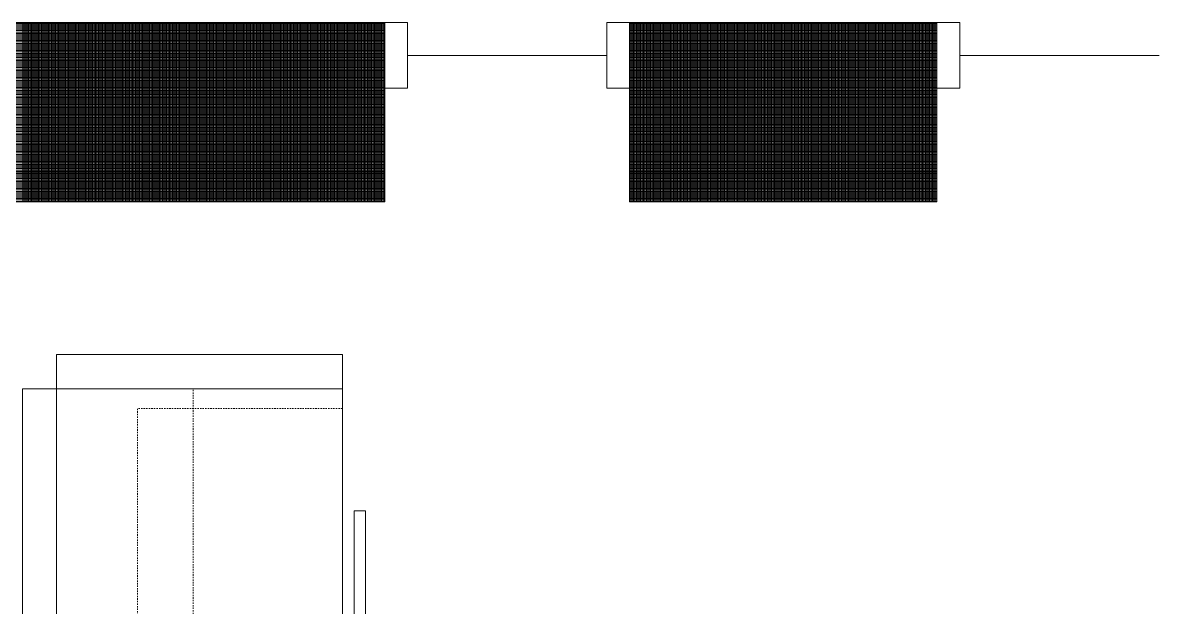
# Model space of a CAD drawing. Header units: inches. Extents: x -675 to 1187, y -924 to 1124.
# Drawn here: x 747.2 to 846.6, y 1072.8 to 1124.2 of the extents above; entities that cross this region are included whole.
import ezdxf

# ---------------------------------------------------------------- set-up
doc = ezdxf.new("R2010")
doc.units = ezdxf.units.IN
doc.header["$MEASUREMENT"] = 0
doc.linetypes.add('IMPORT-HIDDEN2', pattern=[0.1875, 0.125, -0.0625])
for name, color, linetype, lineweight in [('A-Furn', 250, 'Continuous', 13), ('A-Furn-File', 250, 'Continuous', 13), ('A-Furn-Panel', 250, 'Continuous', 13), ('Base_dwg', 8, 'Continuous', 9), ('core and shell', 50, 'Continuous', 9)]:
    doc.layers.add(name, color=color, linetype=linetype, lineweight=lineweight)

# ---------------------------------------------------------------- blocks, each defined once
blk = doc.blocks.new('Base_dwg_ped file 30-728063-Level 1 Copy 1')
at = {"layer": 'A-Furn-File', "linetype": 'IMPORT-HIDDEN2', "flags": 128}
blk.add_lwpolyline([(-15, 0), (15, 0), (15, 18), (-15, 18)], close=True, dxfattribs=at)
at = {"layer": 'A-Furn-File', "flags": 128}
blk.add_lwpolyline([(-6, -2), (6, -2), (6, -1), (-6, -1)], close=True, dxfattribs=at)
blk = doc.blocks.new('Base_dwg-531197-Level 1 Copy 1')
at = {"layer": 'A-Furn', "linetype": 'IMPORT-HIDDEN2', "flags": 128}
blk.add_lwpolyline([(1762.973, 1944.001), (1762.973, 2016.001), (1750.973, 2016.001), (1750.973, 1944.001)], close=True, dxfattribs=at)
at = {"layer": 'A-Furn', "flags": 128}
blk.add_lwpolyline([(1750.973, 1944.001), (1750.973, 2016.001), (1776.098, 2016.001), (1776.098, 1992.001), (1776.098, 1968.001), (1846.973, 1968.001), (1846.973, 1944.001)], close=True, dxfattribs=at)
at = {"layer": 'A-Furn-Panel', "flags": 128}
for points in [[(1750.973, 2019.001), (1750.973, 2016.001), (1776.098, 2016.001), (1776.098, 2019.001)], [(1750.973, 1941.001), (1846.973, 1941.001), (1846.973, 1944.001), (1750.973, 1944.001), (1747.973, 1944.001), (1747.973, 2016.001), (1750.973, 2016.001), (1750.973, 1944.001), (1750.973, 1941.001), (1776.098, 1941.001), (1776.098, 1944.001), (1750.973, 1944.001)], [(1747.973, 1944.001), (1750.973, 1944.001), (1750.973, 2016.001), (1747.973, 2016.001)]]:
    blk.add_lwpolyline(points, close=True, dxfattribs=at)
at = {"layer": 'core and shell'}
for p, q in [((1779.791, 2048.081), (1625.291, 2048.081)), ((1779.791, 2047.956), (1625.291, 2047.956)), ((1779.791, 2047.831), (1625.291, 2047.831)), ((1779.791, 2047.706), (1625.291, 2047.706)), ((1779.791, 2047.581), (1625.291, 2047.581)), ((1779.791, 2047.456), (1625.291, 2047.456)), ((1828.291, 2048.081), (1801.291, 2048.081)), ((1828.291, 2047.956), (1801.291, 2047.956)), ((1828.291, 2047.831), (1801.291, 2047.831)), ((1828.291, 2047.706), (1801.291, 2047.706)), ((1828.291, 2047.581), (1801.291, 2047.581)), ((1828.291, 2047.456), (1801.291, 2047.456)), ((1779.791, 2047.331), (1625.291, 2047.331)), ((1779.791, 2047.206), (1625.291, 2047.206)), ((1779.791, 2047.081), (1625.291, 2047.081)), ((1779.791, 2046.956), (1625.291, 2046.956)), ((1779.791, 2046.831), (1625.291, 2046.831)), ((1779.791, 2046.706), (1625.291, 2046.706)), ((1779.791, 2046.581), (1625.291, 2046.581)), ((1779.791, 2046.456), (1625.291, 2046.456)), ((1828.291, 2047.331), (1801.291, 2047.331)), ((1828.291, 2047.206), (1801.291, 2047.206)), ((1828.291, 2047.081), (1801.291, 2047.081)), ((1828.291, 2046.956), (1801.291, 2046.956)), ((1828.291, 2046.831), (1801.291, 2046.831)), ((1828.291, 2046.706), (1801.291, 2046.706)), ((1828.291, 2046.581), (1801.291, 2046.581)), ((1828.291, 2046.456), (1801.291, 2046.456)), ((1779.791, 2046.331), (1625.291, 2046.331)), ((1779.791, 2046.206), (1625.291, 2046.206)), ((1779.791, 2046.081), (1625.291, 2046.081)), ((1779.791, 2045.956), (1625.291, 2045.956)), ((1779.791, 2045.831), (1625.291, 2045.831)), ((1779.791, 2045.706), (1625.291, 2045.706)), ((1779.791, 2045.581), (1625.291, 2045.581)), ((1779.791, 2045.456), (1625.291, 2045.456)), ((1828.291, 2046.331), (1801.291, 2046.331)), ((1828.291, 2046.206), (1801.291, 2046.206)), ((1828.291, 2046.081), (1801.291, 2046.081)), ((1828.291, 2045.956), (1801.291, 2045.956)), ((1828.291, 2045.831), (1801.291, 2045.831)), ((1828.291, 2045.706), (1801.291, 2045.706)), ((1828.291, 2045.581), (1801.291, 2045.581)), ((1828.291, 2045.456), (1801.291, 2045.456)), ((1779.791, 2045.331), (1625.291, 2045.331)), ((1779.791, 2045.206), (1625.291, 2045.206)), ((1779.791, 2045.081), (1625.291, 2045.081)), ((1779.791, 2044.956), (1625.291, 2044.956)), ((1779.791, 2044.831), (1625.291, 2044.831)), ((1779.791, 2044.706), (1625.291, 2044.706)), ((1779.791, 2044.581), (1625.291, 2044.581)), ((1779.791, 2044.456), (1625.291, 2044.456)), ((1828.291, 2045.331), (1801.291, 2045.331)), ((1828.291, 2045.206), (1801.291, 2045.206)), ((1828.291, 2045.081), (1801.291, 2045.081)), ((1828.291, 2044.956), (1801.291, 2044.956)), ((1828.291, 2044.831), (1801.291, 2044.831)), ((1828.291, 2044.706), (1801.291, 2044.706)), ((1828.291, 2044.581), (1801.291, 2044.581)), ((1828.291, 2044.456), (1801.291, 2044.456)), ((1779.791, 2044.331), (1625.291, 2044.331)), ((1779.791, 2044.206), (1625.291, 2044.206)), ((1779.791, 2044.081), (1625.291, 2044.081)), ((1779.791, 2043.956), (1625.291, 2043.956)), ((1779.791, 2043.831), (1625.291, 2043.831)), ((1779.791, 2043.706), (1625.291, 2043.706)), ((1779.791, 2043.581), (1625.291, 2043.581)), ((1779.791, 2043.456), (1625.291, 2043.456)), ((1828.291, 2044.331), (1801.291, 2044.331)), ((1828.291, 2044.206), (1801.291, 2044.206)), ((1828.291, 2044.081), (1801.291, 2044.081)), ((1828.291, 2043.956), (1801.291, 2043.956)), ((1828.291, 2043.831), (1801.291, 2043.831)), ((1828.291, 2043.706), (1801.291, 2043.706)), ((1828.291, 2043.581), (1801.291, 2043.581)), ((1828.291, 2043.456), (1801.291, 2043.456)), ((1779.791, 2043.331), (1625.291, 2043.331)), ((1779.791, 2043.206), (1625.291, 2043.206)), ((1779.791, 2043.081), (1625.291, 2043.081)), ((1779.791, 2042.956), (1625.291, 2042.956)), ((1779.791, 2042.831), (1625.291, 2042.831)), ((1779.791, 2042.706), (1625.291, 2042.706)), ((1779.791, 2042.581), (1625.291, 2042.581)), ((1779.791, 2042.456), (1625.291, 2042.456)), ((1828.291, 2043.331), (1801.291, 2043.331)), ((1828.291, 2043.206), (1801.291, 2043.206)), ((1828.291, 2043.081), (1801.291, 2043.081)), ((1828.291, 2042.956), (1801.291, 2042.956)), ((1828.291, 2042.831), (1801.291, 2042.831)), ((1828.291, 2042.706), (1801.291, 2042.706)), ((1828.291, 2042.581), (1801.291, 2042.581)), ((1828.291, 2042.456), (1801.291, 2042.456)), ((1779.791, 2042.331), (1625.291, 2042.331)), ((1779.791, 2042.206), (1625.291, 2042.206)), ((1779.791, 2042.081), (1625.291, 2042.081)), ((1779.791, 2041.956), (1625.291, 2041.956)), ((1779.791, 2041.831), (1625.291, 2041.831)), ((1779.791, 2041.706), (1625.291, 2041.706)), ((1779.791, 2041.581), (1625.291, 2041.581)), ((1779.791, 2041.456), (1625.291, 2041.456)), ((1828.291, 2042.331), (1801.291, 2042.331)), ((1828.291, 2042.206), (1801.291, 2042.206)), ((1828.291, 2042.081), (1801.291, 2042.081)), ((1828.291, 2041.956), (1801.291, 2041.956)), ((1828.291, 2041.831), (1801.291, 2041.831)), ((1828.291, 2041.706), (1801.291, 2041.706)), ((1828.291, 2041.581), (1801.291, 2041.581)), ((1828.291, 2041.456), (1801.291, 2041.456)), ((1779.791, 2041.331), (1625.291, 2041.331)), ((1779.791, 2041.206), (1625.291, 2041.206)), ((1779.791, 2041.081), (1625.291, 2041.081)), ((1779.791, 2040.956), (1625.291, 2040.956)), ((1779.791, 2040.831), (1625.291, 2040.831)), ((1779.791, 2040.706), (1625.291, 2040.706)), ((1779.791, 2040.581), (1625.291, 2040.581)), ((1779.791, 2040.456), (1625.291, 2040.456)), ((1828.291, 2041.331), (1801.291, 2041.331)), ((1828.291, 2041.206), (1801.291, 2041.206)), ((1828.291, 2041.081), (1801.291, 2041.081)), ((1828.291, 2040.956), (1801.291, 2040.956)), ((1828.291, 2040.831), (1801.291, 2040.831)), ((1828.291, 2040.706), (1801.291, 2040.706)), ((1828.291, 2040.581), (1801.291, 2040.581)), ((1828.291, 2040.456), (1801.291, 2040.456)), ((1779.791, 2040.331), (1625.291, 2040.331)), ((1779.791, 2040.206), (1625.291, 2040.206)), ((1779.791, 2040.081), (1625.291, 2040.081)), ((1779.791, 2039.956), (1625.291, 2039.956)), ((1779.791, 2039.831), (1625.291, 2039.831)), ((1779.791, 2039.706), (1625.291, 2039.706)), ((1779.791, 2039.581), (1625.291, 2039.581)), ((1779.791, 2039.456), (1625.291, 2039.456)), ((1828.291, 2040.331), (1801.291, 2040.331)), ((1828.291, 2040.206), (1801.291, 2040.206)), ((1828.291, 2040.081), (1801.291, 2040.081)), ((1828.291, 2039.956), (1801.291, 2039.956)), ((1828.291, 2039.831), (1801.291, 2039.831)), ((1828.291, 2039.706), (1801.291, 2039.706)), ((1828.291, 2039.581), (1801.291, 2039.581)), ((1828.291, 2039.456), (1801.291, 2039.456)), ((1779.791, 2039.331), (1625.291, 2039.331)), ((1779.791, 2039.206), (1625.291, 2039.206)), ((1779.791, 2039.081), (1625.291, 2039.081)), ((1779.791, 2038.956), (1625.291, 2038.956)), ((1779.791, 2038.831), (1625.291, 2038.831)), ((1779.791, 2038.706), (1625.291, 2038.706)), ((1779.791, 2038.581), (1625.291, 2038.581)), ((1779.791, 2038.456), (1625.291, 2038.456)), ((1828.291, 2039.331), (1801.291, 2039.331)), ((1828.291, 2039.206), (1801.291, 2039.206)), ((1828.291, 2039.081), (1801.291, 2039.081)), ((1828.291, 2038.956), (1801.291, 2038.956)), ((1828.291, 2038.831), (1801.291, 2038.831)), ((1828.291, 2038.706), (1801.291, 2038.706)), ((1828.291, 2038.581), (1801.291, 2038.581)), ((1828.291, 2038.456), (1801.291, 2038.456)), ((1779.791, 2038.331), (1625.291, 2038.331)), ((1779.791, 2038.206), (1625.291, 2038.206)), ((1779.791, 2038.081), (1625.291, 2038.081)), ((1779.791, 2037.956), (1625.291, 2037.956)), ((1779.791, 2037.831), (1625.291, 2037.831)), ((1779.791, 2037.706), (1625.291, 2037.706)), ((1779.791, 2037.581), (1625.291, 2037.581)), ((1779.791, 2037.456), (1625.291, 2037.456)), ((1828.291, 2038.331), (1801.291, 2038.331)), ((1828.291, 2038.206), (1801.291, 2038.206)), ((1828.291, 2038.081), (1801.291, 2038.081)), ((1828.291, 2037.956), (1801.291, 2037.956)), ((1828.291, 2037.831), (1801.291, 2037.831)), ((1828.291, 2037.706), (1801.291, 2037.706)), ((1828.291, 2037.581), (1801.291, 2037.581)), ((1828.291, 2037.456), (1801.291, 2037.456)), ((1779.791, 2037.331), (1625.291, 2037.331)), ((1779.791, 2037.206), (1625.291, 2037.206)), ((1779.791, 2037.081), (1625.291, 2037.081)), ((1779.791, 2036.956), (1625.291, 2036.956)), ((1779.791, 2036.831), (1625.291, 2036.831)), ((1779.791, 2036.706), (1625.291, 2036.706)), ((1779.791, 2036.581), (1625.291, 2036.581)), ((1779.791, 2036.456), (1625.291, 2036.456)), ((1828.291, 2037.331), (1801.291, 2037.331)), ((1828.291, 2037.206), (1801.291, 2037.206)), ((1828.291, 2037.081), (1801.291, 2037.081)), ((1828.291, 2036.956), (1801.291, 2036.956)), ((1828.291, 2036.831), (1801.291, 2036.831)), ((1828.291, 2036.706), (1801.291, 2036.706)), ((1828.291, 2036.581), (1801.291, 2036.581)), ((1828.291, 2036.456), (1801.291, 2036.456)), ((1779.791, 2036.331), (1625.291, 2036.331)), ((1779.791, 2036.206), (1625.291, 2036.206)), ((1779.791, 2036.081), (1625.291, 2036.081)), ((1779.791, 2035.956), (1625.291, 2035.956)), ((1779.791, 2035.831), (1625.291, 2035.831)), ((1779.791, 2035.706), (1625.291, 2035.706)), ((1779.791, 2035.581), (1625.291, 2035.581)), ((1779.791, 2035.456), (1625.291, 2035.456)), ((1828.291, 2036.331), (1801.291, 2036.331)), ((1828.291, 2036.206), (1801.291, 2036.206)), ((1828.291, 2036.081), (1801.291, 2036.081)), ((1828.291, 2035.956), (1801.291, 2035.956)), ((1828.291, 2035.831), (1801.291, 2035.831)), ((1828.291, 2035.706), (1801.291, 2035.706)), ((1828.291, 2035.581), (1801.291, 2035.581)), ((1828.291, 2035.456), (1801.291, 2035.456)), ((1779.791, 2035.331), (1625.291, 2035.331)), ((1779.791, 2035.206), (1625.291, 2035.206)), ((1779.791, 2035.081), (1625.291, 2035.081)), ((1779.791, 2034.956), (1625.291, 2034.956)), ((1779.791, 2034.831), (1625.291, 2034.831)), ((1779.791, 2034.706), (1625.291, 2034.706)), ((1779.791, 2034.581), (1625.291, 2034.581)), ((1779.791, 2034.456), (1625.291, 2034.456)), ((1828.291, 2035.331), (1801.291, 2035.331)), ((1828.291, 2035.206), (1801.291, 2035.206)), ((1828.291, 2035.081), (1801.291, 2035.081)), ((1828.291, 2034.956), (1801.291, 2034.956)), ((1828.291, 2034.831), (1801.291, 2034.831)), ((1828.291, 2034.706), (1801.291, 2034.706)), ((1828.291, 2034.581), (1801.291, 2034.581)), ((1828.291, 2034.456), (1801.291, 2034.456)), ((1779.791, 2034.331), (1625.291, 2034.331)), ((1779.791, 2034.206), (1625.291, 2034.206)), ((1779.791, 2034.081), (1625.291, 2034.081)), ((1779.791, 2033.956), (1625.291, 2033.956)), ((1779.791, 2033.831), (1625.291, 2033.831)), ((1779.791, 2033.706), (1625.291, 2033.706)), ((1779.791, 2033.581), (1625.291, 2033.581)), ((1779.791, 2033.456), (1625.291, 2033.456)), ((1828.291, 2034.331), (1801.291, 2034.331)), ((1828.291, 2034.206), (1801.291, 2034.206)), ((1828.291, 2034.081), (1801.291, 2034.081)), ((1828.291, 2033.956), (1801.291, 2033.956)), ((1828.291, 2033.831), (1801.291, 2033.831)), ((1828.291, 2033.706), (1801.291, 2033.706)), ((1828.291, 2033.581), (1801.291, 2033.581)), ((1828.291, 2033.456), (1801.291, 2033.456)), ((1779.791, 2033.331), (1625.291, 2033.331)), ((1779.791, 2033.206), (1625.291, 2033.206)), ((1779.791, 2033.081), (1625.291, 2033.081)), ((1779.791, 2032.956), (1625.291, 2032.956)), ((1779.791, 2032.831), (1625.291, 2032.831)), ((1779.791, 2032.706), (1625.291, 2032.706)), ((1779.791, 2032.581), (1625.291, 2032.581)), ((1779.791, 2032.456), (1625.291, 2032.456)), ((1828.291, 2033.331), (1801.291, 2033.331)), ((1828.291, 2033.206), (1801.291, 2033.206)), ((1828.291, 2033.081), (1801.291, 2033.081)), ((1828.291, 2032.956), (1801.291, 2032.956)), ((1828.291, 2032.831), (1801.291, 2032.831)), ((1828.291, 2032.706), (1801.291, 2032.706)), ((1828.291, 2032.581), (1801.291, 2032.581)), ((1828.291, 2032.456), (1801.291, 2032.456))]:
    blk.add_line(p, q, dxfattribs=at)
at = {"layer": 'core and shell', "flags": 128}
for points in [[(1779.791, 2034.905), (1779.791, 2048.155), (1625.291, 2048.155), (1625.291, 2034.905), (1779.791, 2034.905)], [(1748.02, 2032.405), (1748.02, 2034.905), (1748.02, 2048.155)], [(1748.145, 2032.405), (1748.145, 2034.905), (1748.145, 2048.155)], [(1748.27, 2032.405), (1748.27, 2034.905), (1748.27, 2048.155)], [(1748.395, 2032.405), (1748.395, 2034.905), (1748.395, 2048.155)], [(1748.52, 2032.405), (1748.52, 2034.905), (1748.52, 2048.155)], [(1748.645, 2032.405), (1748.645, 2034.905), (1748.645, 2048.155)], [(1748.77, 2032.405), (1748.77, 2034.905), (1748.77, 2048.155)], [(1748.895, 2032.405), (1748.895, 2034.905), (1748.895, 2048.155)], [(1749.02, 2032.405), (1749.02, 2034.905), (1749.02, 2048.155)], [(1749.145, 2032.405), (1749.145, 2034.905), (1749.145, 2048.155)], [(1749.27, 2032.405), (1749.27, 2034.905), (1749.27, 2048.155)], [(1749.395, 2032.405), (1749.395, 2034.905), (1749.395, 2048.155)], [(1749.52, 2032.405), (1749.52, 2034.905), (1749.52, 2048.155)], [(1749.645, 2032.405), (1749.645, 2034.905), (1749.645, 2048.155)], [(1749.77, 2032.405), (1749.77, 2034.905), (1749.77, 2048.155)], [(1749.895, 2032.405), (1749.895, 2034.905), (1749.895, 2048.155)], [(1750.02, 2032.405), (1750.02, 2034.905), (1750.02, 2048.155)], [(1750.145, 2032.405), (1750.145, 2034.905), (1750.145, 2048.155)], [(1750.27, 2032.405), (1750.27, 2034.905), (1750.27, 2048.155)], [(1750.395, 2032.405), (1750.395, 2034.905), (1750.395, 2048.155)], [(1750.52, 2032.405), (1750.52, 2034.905), (1750.52, 2048.155)], [(1750.645, 2032.405), (1750.645, 2034.905), (1750.645, 2048.155)], [(1750.77, 2032.405), (1750.77, 2034.905), (1750.77, 2048.155)], [(1750.895, 2032.405), (1750.895, 2034.905), (1750.895, 2048.155)], [(1751.02, 2032.405), (1751.02, 2034.905), (1751.02, 2048.155)], [(1751.145, 2032.405), (1751.145, 2034.905), (1751.145, 2048.155)], [(1751.27, 2032.405), (1751.27, 2034.905), (1751.27, 2048.155)], [(1751.395, 2032.405), (1751.395, 2034.905), (1751.395, 2048.155)], [(1751.52, 2032.405), (1751.52, 2034.905), (1751.52, 2048.155)], [(1751.645, 2032.405), (1751.645, 2034.905), (1751.645, 2048.155)], [(1751.77, 2032.405), (1751.77, 2034.905), (1751.77, 2048.155)], [(1751.895, 2032.405), (1751.895, 2034.905), (1751.895, 2048.155)], [(1752.02, 2032.405), (1752.02, 2034.905), (1752.02, 2048.155)], [(1752.145, 2032.405), (1752.145, 2034.905), (1752.145, 2048.155)], [(1752.27, 2032.405), (1752.27, 2034.905), (1752.27, 2048.155)], [(1752.395, 2032.405), (1752.395, 2034.905), (1752.395, 2048.155)], [(1752.52, 2032.405), (1752.52, 2034.905), (1752.52, 2048.155)], [(1752.645, 2032.405), (1752.645, 2034.905), (1752.645, 2048.155)], [(1752.77, 2032.405), (1752.77, 2034.905), (1752.77, 2048.155)], [(1752.895, 2032.405), (1752.895, 2034.905), (1752.895, 2048.155)], [(1753.02, 2032.405), (1753.02, 2034.905), (1753.02, 2048.155)], [(1753.145, 2032.405), (1753.145, 2034.905), (1753.145, 2048.155)], [(1753.27, 2032.405), (1753.27, 2034.905), (1753.27, 2048.155)], [(1753.395, 2032.405), (1753.395, 2034.905), (1753.395, 2048.155)], [(1753.52, 2032.405), (1753.52, 2034.905), (1753.52, 2048.155)], [(1753.645, 2032.405), (1753.645, 2034.905), (1753.645, 2048.155)], [(1753.77, 2032.405), (1753.77, 2034.905), (1753.77, 2048.155)], [(1753.895, 2032.405), (1753.895, 2034.905), (1753.895, 2048.155)], [(1754.02, 2032.405), (1754.02, 2034.905), (1754.02, 2048.155)], [(1754.145, 2032.405), (1754.145, 2034.905), (1754.145, 2048.155)], [(1754.27, 2032.405), (1754.27, 2034.905), (1754.27, 2048.155)], [(1754.395, 2032.405), (1754.395, 2034.905), (1754.395, 2048.155)], [(1754.52, 2032.405), (1754.52, 2034.905), (1754.52, 2048.155)], [(1754.645, 2032.405), (1754.645, 2034.905), (1754.645, 2048.155)], [(1754.77, 2032.405), (1754.77, 2034.905), (1754.77, 2048.155)], [(1754.895, 2032.405), (1754.895, 2034.905), (1754.895, 2048.155)], [(1755.02, 2032.405), (1755.02, 2034.905), (1755.02, 2048.155)], [(1755.145, 2032.405), (1755.145, 2034.905), (1755.145, 2048.155)], [(1755.27, 2032.405), (1755.27, 2034.905), (1755.27, 2048.155)], [(1755.395, 2032.405), (1755.395, 2034.905), (1755.395, 2048.155)], [(1755.52, 2032.405), (1755.52, 2034.905), (1755.52, 2048.155)], [(1755.645, 2032.405), (1755.645, 2034.905), (1755.645, 2048.155)], [(1755.77, 2032.405), (1755.77, 2034.905), (1755.77, 2048.155)], [(1755.895, 2032.405), (1755.895, 2034.905), (1755.895, 2048.155)], [(1756.02, 2032.405), (1756.02, 2034.905), (1756.02, 2048.155)], [(1756.145, 2032.405), (1756.145, 2034.905), (1756.145, 2048.155)], [(1756.27, 2032.405), (1756.27, 2034.905), (1756.27, 2048.155)], [(1756.395, 2032.405), (1756.395, 2034.905), (1756.395, 2048.155)], [(1756.52, 2032.405), (1756.52, 2034.905), (1756.52, 2048.155)], [(1756.645, 2032.405), (1756.645, 2034.905), (1756.645, 2048.155)], [(1756.77, 2032.405), (1756.77, 2034.905), (1756.77, 2048.155)], [(1756.895, 2032.405), (1756.895, 2034.905), (1756.895, 2048.155)], [(1757.02, 2032.405), (1757.02, 2034.905), (1757.02, 2048.155)], [(1757.145, 2032.405), (1757.145, 2034.905), (1757.145, 2048.155)], [(1757.27, 2032.405), (1757.27, 2034.905), (1757.27, 2048.155)], [(1757.395, 2032.405), (1757.395, 2034.905), (1757.395, 2048.155)], [(1757.52, 2032.405), (1757.52, 2034.905), (1757.52, 2048.155)], [(1757.645, 2032.405), (1757.645, 2034.905), (1757.645, 2048.155)], [(1757.77, 2032.405), (1757.77, 2034.905), (1757.77, 2048.155)], [(1757.895, 2032.405), (1757.895, 2034.905), (1757.895, 2048.155)], [(1758.02, 2032.405), (1758.02, 2034.905), (1758.02, 2048.155)], [(1758.145, 2032.405), (1758.145, 2034.905), (1758.145, 2048.155)], [(1758.27, 2032.405), (1758.27, 2034.905), (1758.27, 2048.155)], [(1758.395, 2032.405), (1758.395, 2034.905), (1758.395, 2048.155)], [(1758.52, 2032.405), (1758.52, 2034.905), (1758.52, 2048.155)], [(1758.645, 2032.405), (1758.645, 2034.905), (1758.645, 2048.155)], [(1758.77, 2032.405), (1758.77, 2034.905), (1758.77, 2048.155)], [(1758.895, 2032.405), (1758.895, 2034.905), (1758.895, 2048.155)], [(1759.02, 2032.405), (1759.02, 2034.905), (1759.02, 2048.155)], [(1759.145, 2032.405), (1759.145, 2034.905), (1759.145, 2048.155)], [(1759.27, 2032.405), (1759.27, 2034.905), (1759.27, 2048.155)], [(1759.395, 2032.405), (1759.395, 2034.905), (1759.395, 2048.155)], [(1759.52, 2032.405), (1759.52, 2034.905), (1759.52, 2048.155)], [(1759.645, 2032.405), (1759.645, 2034.905), (1759.645, 2048.155)], [(1759.77, 2032.405), (1759.77, 2034.905), (1759.77, 2048.155)], [(1759.895, 2032.405), (1759.895, 2034.905), (1759.895, 2048.155)], [(1760.02, 2032.405), (1760.02, 2034.905), (1760.02, 2048.155)], [(1760.145, 2032.405), (1760.145, 2034.905), (1760.145, 2048.155)], [(1760.27, 2032.405), (1760.27, 2034.905), (1760.27, 2048.155)], [(1760.395, 2032.405), (1760.395, 2034.905), (1760.395, 2048.155)], [(1760.52, 2032.405), (1760.52, 2034.905), (1760.52, 2048.155)], [(1760.645, 2032.405), (1760.645, 2034.905), (1760.645, 2048.155)], [(1760.77, 2032.405), (1760.77, 2034.905), (1760.77, 2048.155)], [(1760.895, 2032.405), (1760.895, 2034.905), (1760.895, 2048.155)], [(1761.02, 2032.405), (1761.02, 2034.905), (1761.02, 2048.155)], [(1761.145, 2032.405), (1761.145, 2034.905), (1761.145, 2048.155)], [(1761.27, 2032.405), (1761.27, 2034.905), (1761.27, 2048.155)], [(1761.395, 2032.405), (1761.395, 2034.905), (1761.395, 2048.155)], [(1761.52, 2032.405), (1761.52, 2034.905), (1761.52, 2048.155)], [(1761.645, 2032.405), (1761.645, 2034.905), (1761.645, 2048.155)], [(1761.77, 2032.405), (1761.77, 2034.905), (1761.77, 2048.155)], [(1761.895, 2032.405), (1761.895, 2034.905), (1761.895, 2048.155)], [(1762.02, 2032.405), (1762.02, 2034.905), (1762.02, 2048.155)], [(1762.145, 2032.405), (1762.145, 2034.905), (1762.145, 2048.155)], [(1762.27, 2032.405), (1762.27, 2034.905), (1762.27, 2048.155)], [(1762.395, 2032.405), (1762.395, 2034.905), (1762.395, 2048.155)], [(1762.52, 2032.405), (1762.52, 2034.905), (1762.52, 2048.155)], [(1762.645, 2032.405), (1762.645, 2034.905), (1762.645, 2048.155)], [(1762.77, 2032.405), (1762.77, 2034.905), (1762.77, 2048.155)], [(1762.895, 2032.405), (1762.895, 2034.905), (1762.895, 2048.155)], [(1763.02, 2032.405), (1763.02, 2034.905), (1763.02, 2048.155)], [(1763.145, 2032.405), (1763.145, 2034.905), (1763.145, 2048.155)], [(1763.27, 2032.405), (1763.27, 2034.905), (1763.27, 2048.155)], [(1763.395, 2032.405), (1763.395, 2034.905), (1763.395, 2048.155)], [(1763.52, 2032.405), (1763.52, 2034.905), (1763.52, 2048.155)], [(1763.645, 2032.405), (1763.645, 2034.905), (1763.645, 2048.155)], [(1763.77, 2032.405), (1763.77, 2034.905), (1763.77, 2048.155)], [(1763.895, 2032.405), (1763.895, 2034.905), (1763.895, 2048.155)], [(1764.02, 2032.405), (1764.02, 2034.905), (1764.02, 2048.155)], [(1764.145, 2032.405), (1764.145, 2034.905), (1764.145, 2048.155)], [(1764.27, 2032.405), (1764.27, 2034.905), (1764.27, 2048.155)], [(1764.395, 2032.405), (1764.395, 2034.905), (1764.395, 2048.155)], [(1764.52, 2032.405), (1764.52, 2034.905), (1764.52, 2048.155)], [(1764.645, 2032.405), (1764.645, 2034.905), (1764.645, 2048.155)], [(1764.77, 2032.405), (1764.77, 2034.905), (1764.77, 2048.155)], [(1764.895, 2032.405), (1764.895, 2034.905), (1764.895, 2048.155)], [(1765.02, 2032.405), (1765.02, 2034.905), (1765.02, 2048.155)], [(1765.145, 2032.405), (1765.145, 2034.905), (1765.145, 2048.155)], [(1765.27, 2032.405), (1765.27, 2034.905), (1765.27, 2048.155)], [(1765.395, 2032.405), (1765.395, 2034.905), (1765.395, 2048.155)], [(1765.52, 2032.405), (1765.52, 2034.905), (1765.52, 2048.155)], [(1765.645, 2032.405), (1765.645, 2034.905), (1765.645, 2048.155)], [(1765.77, 2032.405), (1765.77, 2034.905), (1765.77, 2048.155)], [(1765.895, 2032.405), (1765.895, 2034.905), (1765.895, 2048.155)], [(1766.02, 2032.405), (1766.02, 2034.905), (1766.02, 2048.155)], [(1766.145, 2032.405), (1766.145, 2034.905), (1766.145, 2048.155)], [(1766.27, 2032.405), (1766.27, 2034.905), (1766.27, 2048.155)], [(1766.395, 2032.405), (1766.395, 2034.905), (1766.395, 2048.155)], [(1766.52, 2032.405), (1766.52, 2034.905), (1766.52, 2048.155)], [(1766.645, 2032.405), (1766.645, 2034.905), (1766.645, 2048.155)], [(1766.77, 2032.405), (1766.77, 2034.905), (1766.77, 2048.155)], [(1766.895, 2032.405), (1766.895, 2034.905), (1766.895, 2048.155)], [(1767.02, 2032.405), (1767.02, 2034.905), (1767.02, 2048.155)], [(1767.145, 2032.405), (1767.145, 2034.905), (1767.145, 2048.155)], [(1767.27, 2032.405), (1767.27, 2034.905), (1767.27, 2048.155)], [(1767.395, 2032.405), (1767.395, 2034.905), (1767.395, 2048.155)], [(1767.52, 2032.405), (1767.52, 2034.905), (1767.52, 2048.155)], [(1767.645, 2032.405), (1767.645, 2034.905), (1767.645, 2048.155)], [(1767.77, 2032.405), (1767.77, 2034.905), (1767.77, 2048.155)], [(1767.895, 2032.405), (1767.895, 2034.905), (1767.895, 2048.155)], [(1768.02, 2032.405), (1768.02, 2034.905), (1768.02, 2048.155)], [(1768.145, 2032.405), (1768.145, 2034.905), (1768.145, 2048.155)], [(1768.27, 2032.405), (1768.27, 2034.905), (1768.27, 2048.155)], [(1768.395, 2032.405), (1768.395, 2034.905), (1768.395, 2048.155)], [(1768.52, 2032.405), (1768.52, 2034.905), (1768.52, 2048.155)], [(1768.645, 2032.405), (1768.645, 2034.905), (1768.645, 2048.155)], [(1768.77, 2032.405), (1768.77, 2034.905), (1768.77, 2048.155)], [(1768.895, 2032.405), (1768.895, 2034.905), (1768.895, 2048.155)], [(1769.02, 2032.405), (1769.02, 2034.905), (1769.02, 2048.155)], [(1769.145, 2032.405), (1769.145, 2034.905), (1769.145, 2048.155)], [(1769.27, 2032.405), (1769.27, 2034.905), (1769.27, 2048.155)], [(1769.395, 2032.405), (1769.395, 2034.905), (1769.395, 2048.155)], [(1769.52, 2032.405), (1769.52, 2034.905), (1769.52, 2048.155)], [(1769.645, 2032.405), (1769.645, 2034.905), (1769.645, 2048.155)], [(1769.77, 2032.405), (1769.77, 2034.905), (1769.77, 2048.155)], [(1769.895, 2032.405), (1769.895, 2034.905), (1769.895, 2048.155)], [(1770.02, 2032.405), (1770.02, 2034.905), (1770.02, 2048.155)], [(1770.145, 2032.405), (1770.145, 2034.905), (1770.145, 2048.155)], [(1770.27, 2032.405), (1770.27, 2034.905), (1770.27, 2048.155)], [(1770.395, 2032.405), (1770.395, 2034.905), (1770.395, 2048.155)], [(1770.52, 2032.405), (1770.52, 2034.905), (1770.52, 2048.155)], [(1770.645, 2032.405), (1770.645, 2034.905), (1770.645, 2048.155)], [(1770.77, 2032.405), (1770.77, 2034.905), (1770.77, 2048.155)], [(1770.895, 2032.405), (1770.895, 2034.905), (1770.895, 2048.155)], [(1771.02, 2032.405), (1771.02, 2034.905), (1771.02, 2048.155)], [(1771.145, 2032.405), (1771.145, 2034.905), (1771.145, 2048.155)], [(1771.27, 2032.405), (1771.27, 2034.905), (1771.27, 2048.155)], [(1771.395, 2032.405), (1771.395, 2034.905), (1771.395, 2048.155)], [(1771.52, 2032.405), (1771.52, 2034.905), (1771.52, 2048.155)], [(1771.645, 2032.405), (1771.645, 2034.905), (1771.645, 2048.155)], [(1771.77, 2032.405), (1771.77, 2034.905), (1771.77, 2048.155)], [(1771.895, 2032.405), (1771.895, 2034.905), (1771.895, 2048.155)], [(1772.02, 2032.405), (1772.02, 2034.905), (1772.02, 2048.155)], [(1772.145, 2032.405), (1772.145, 2034.905), (1772.145, 2048.155)], [(1772.27, 2032.405), (1772.27, 2034.905), (1772.27, 2048.155)], [(1772.395, 2032.405), (1772.395, 2034.905), (1772.395, 2048.155)], [(1772.52, 2032.405), (1772.52, 2034.905), (1772.52, 2048.155)], [(1772.645, 2032.405), (1772.645, 2034.905), (1772.645, 2048.155)], [(1772.77, 2032.405), (1772.77, 2034.905), (1772.77, 2048.155)], [(1772.895, 2032.405), (1772.895, 2034.905), (1772.895, 2048.155)], [(1773.02, 2032.405), (1773.02, 2034.905), (1773.02, 2048.155)], [(1773.145, 2032.405), (1773.145, 2034.905), (1773.145, 2048.155)], [(1773.27, 2032.405), (1773.27, 2034.905), (1773.27, 2048.155)], [(1773.395, 2032.405), (1773.395, 2034.905), (1773.395, 2048.155)], [(1773.52, 2032.405), (1773.52, 2034.905), (1773.52, 2048.155)], [(1773.645, 2032.405), (1773.645, 2034.905), (1773.645, 2048.155)], [(1773.77, 2032.405), (1773.77, 2034.905), (1773.77, 2048.155)], [(1773.895, 2032.405), (1773.895, 2034.905), (1773.895, 2048.155)], [(1774.02, 2032.405), (1774.02, 2034.905), (1774.02, 2048.155)], [(1774.145, 2032.405), (1774.145, 2034.905), (1774.145, 2048.155)], [(1774.27, 2032.405), (1774.27, 2034.905), (1774.27, 2048.155)], [(1774.395, 2032.405), (1774.395, 2034.905), (1774.395, 2048.155)], [(1774.52, 2032.405), (1774.52, 2034.905), (1774.52, 2048.155)], [(1774.645, 2032.405), (1774.645, 2034.905), (1774.645, 2048.155)], [(1774.77, 2032.405), (1774.77, 2034.905), (1774.77, 2048.155)], [(1774.895, 2032.405), (1774.895, 2034.905), (1774.895, 2048.155)], [(1775.02, 2032.405), (1775.02, 2034.905), (1775.02, 2048.155)], [(1775.145, 2032.405), (1775.145, 2034.905), (1775.145, 2048.155)], [(1775.27, 2032.405), (1775.27, 2034.905), (1775.27, 2048.155)], [(1775.395, 2032.405), (1775.395, 2034.905), (1775.395, 2048.155)], [(1775.52, 2032.405), (1775.52, 2034.905), (1775.52, 2048.155)], [(1775.645, 2032.405), (1775.645, 2034.905), (1775.645, 2048.155)], [(1775.77, 2032.405), (1775.77, 2034.905), (1775.77, 2048.155)], [(1775.895, 2032.405), (1775.895, 2034.905), (1775.895, 2048.155)], [(1776.02, 2032.405), (1776.02, 2034.905), (1776.02, 2048.155)], [(1776.145, 2032.405), (1776.145, 2034.905), (1776.145, 2048.155)], [(1776.27, 2032.405), (1776.27, 2034.905), (1776.27, 2048.155)], [(1776.395, 2032.405), (1776.395, 2034.905), (1776.395, 2048.155)], [(1776.52, 2032.405), (1776.52, 2034.905), (1776.52, 2048.155)], [(1776.645, 2032.405), (1776.645, 2034.905), (1776.645, 2048.155)], [(1776.77, 2032.405), (1776.77, 2034.905), (1776.77, 2048.155)], [(1776.895, 2032.405), (1776.895, 2034.905), (1776.895, 2048.155)], [(1777.02, 2032.405), (1777.02, 2034.905), (1777.02, 2048.155)], [(1777.145, 2032.405), (1777.145, 2034.905), (1777.145, 2048.155)], [(1777.27, 2032.405), (1777.27, 2034.905), (1777.27, 2048.155)], [(1777.395, 2032.405), (1777.395, 2034.905), (1777.395, 2048.155)], [(1777.52, 2032.405), (1777.52, 2034.905), (1777.52, 2048.155)], [(1777.645, 2032.405), (1777.645, 2034.905), (1777.645, 2048.155)], [(1777.77, 2032.405), (1777.77, 2034.905), (1777.77, 2048.155)], [(1777.895, 2032.405), (1777.895, 2034.905), (1777.895, 2048.155)], [(1778.02, 2032.405), (1778.02, 2034.905), (1778.02, 2048.155)], [(1778.145, 2032.405), (1778.145, 2034.905), (1778.145, 2048.155)], [(1778.27, 2032.405), (1778.27, 2034.905), (1778.27, 2048.155)], [(1778.395, 2032.405), (1778.395, 2034.905), (1778.395, 2048.155)], [(1778.52, 2032.405), (1778.52, 2034.905), (1778.52, 2048.155)], [(1778.645, 2032.405), (1778.645, 2034.905), (1778.645, 2048.155)], [(1778.77, 2032.405), (1778.77, 2034.905), (1778.77, 2048.155)], [(1778.895, 2032.405), (1778.895, 2034.905), (1778.895, 2048.155)], [(1779.02, 2032.405), (1779.02, 2034.905), (1779.02, 2048.155)], [(1779.145, 2032.405), (1779.145, 2034.905), (1779.145, 2048.155)], [(1779.27, 2032.405), (1779.27, 2034.905), (1779.27, 2048.155)], [(1779.395, 2032.405), (1779.395, 2034.905), (1779.395, 2048.155)], [(1779.52, 2032.405), (1779.52, 2034.905), (1779.52, 2048.155)], [(1779.645, 2032.405), (1779.645, 2034.905), (1779.645, 2048.155)], [(1779.77, 2032.405), (1779.77, 2034.905), (1779.77, 2048.155)], [(1781.791, 2042.405), (1779.791, 2042.405), (1779.791, 2048.155), (1781.791, 2048.155), (1781.791, 2042.405)], [(1799.291, 2042.405), (1801.291, 2042.405), (1801.291, 2048.155), (1799.291, 2048.155), (1799.291, 2042.405)], [(1828.291, 2034.905), (1828.291, 2048.155), (1801.291, 2048.155), (1801.291, 2034.905), (1828.291, 2034.905)], [(1801.395, 2032.405), (1801.395, 2034.905), (1801.395, 2048.155)], [(1801.52, 2032.405), (1801.52, 2034.905), (1801.52, 2048.155)], [(1801.645, 2032.405), (1801.645, 2034.905), (1801.645, 2048.155)], [(1801.77, 2032.405), (1801.77, 2034.905), (1801.77, 2048.155)], [(1801.895, 2032.405), (1801.895, 2034.905), (1801.895, 2048.155)], [(1802.02, 2032.405), (1802.02, 2034.905), (1802.02, 2048.155)], [(1802.145, 2032.405), (1802.145, 2034.905), (1802.145, 2048.155)], [(1802.27, 2032.405), (1802.27, 2034.905), (1802.27, 2048.155)], [(1802.395, 2032.405), (1802.395, 2034.905), (1802.395, 2048.155)], [(1802.52, 2032.405), (1802.52, 2034.905), (1802.52, 2048.155)], [(1802.645, 2032.405), (1802.645, 2034.905), (1802.645, 2048.155)], [(1802.77, 2032.405), (1802.77, 2034.905), (1802.77, 2048.155)], [(1802.895, 2032.405), (1802.895, 2034.905), (1802.895, 2048.155)], [(1803.02, 2032.405), (1803.02, 2034.905), (1803.02, 2048.155)], [(1803.145, 2032.405), (1803.145, 2034.905), (1803.145, 2048.155)], [(1803.27, 2032.405), (1803.27, 2034.905), (1803.27, 2048.155)], [(1803.395, 2032.405), (1803.395, 2034.905), (1803.395, 2048.155)], [(1803.52, 2032.405), (1803.52, 2034.905), (1803.52, 2048.155)], [(1803.645, 2032.405), (1803.645, 2034.905), (1803.645, 2048.155)], [(1803.77, 2032.405), (1803.77, 2034.905), (1803.77, 2048.155)], [(1803.895, 2032.405), (1803.895, 2034.905), (1803.895, 2048.155)], [(1804.02, 2032.405), (1804.02, 2034.905), (1804.02, 2048.155)], [(1804.145, 2032.405), (1804.145, 2034.905), (1804.145, 2048.155)], [(1804.27, 2032.405), (1804.27, 2034.905), (1804.27, 2048.155)], [(1804.395, 2032.405), (1804.395, 2034.905), (1804.395, 2048.155)], [(1804.52, 2032.405), (1804.52, 2034.905), (1804.52, 2048.155)], [(1804.645, 2032.405), (1804.645, 2034.905), (1804.645, 2048.155)], [(1804.77, 2032.405), (1804.77, 2034.905), (1804.77, 2048.155)], [(1804.895, 2032.405), (1804.895, 2034.905), (1804.895, 2048.155)], [(1805.02, 2032.405), (1805.02, 2034.905), (1805.02, 2048.155)], [(1805.145, 2032.405), (1805.145, 2034.905), (1805.145, 2048.155)], [(1805.27, 2032.405), (1805.27, 2034.905), (1805.27, 2048.155)], [(1805.395, 2032.405), (1805.395, 2034.905), (1805.395, 2048.155)], [(1805.52, 2032.405), (1805.52, 2034.905), (1805.52, 2048.155)], [(1805.645, 2032.405), (1805.645, 2034.905), (1805.645, 2048.155)], [(1805.77, 2032.405), (1805.77, 2034.905), (1805.77, 2048.155)], [(1805.895, 2032.405), (1805.895, 2034.905), (1805.895, 2048.155)], [(1806.02, 2032.405), (1806.02, 2034.905), (1806.02, 2048.155)], [(1806.145, 2032.405), (1806.145, 2034.905), (1806.145, 2048.155)], [(1806.27, 2032.405), (1806.27, 2034.905), (1806.27, 2048.155)], [(1806.395, 2032.405), (1806.395, 2034.905), (1806.395, 2048.155)], [(1806.52, 2032.405), (1806.52, 2034.905), (1806.52, 2048.155)], [(1806.645, 2032.405), (1806.645, 2034.905), (1806.645, 2048.155)], [(1806.77, 2032.405), (1806.77, 2034.905), (1806.77, 2048.155)], [(1806.895, 2032.405), (1806.895, 2034.905), (1806.895, 2048.155)], [(1807.02, 2032.405), (1807.02, 2034.905), (1807.02, 2048.155)], [(1807.145, 2032.405), (1807.145, 2034.905), (1807.145, 2048.155)], [(1807.27, 2032.405), (1807.27, 2034.905), (1807.27, 2048.155)], [(1807.395, 2032.405), (1807.395, 2034.905), (1807.395, 2048.155)], [(1807.52, 2032.405), (1807.52, 2034.905), (1807.52, 2048.155)], [(1807.645, 2032.405), (1807.645, 2034.905), (1807.645, 2048.155)], [(1807.77, 2032.405), (1807.77, 2034.905), (1807.77, 2048.155)], [(1807.895, 2032.405), (1807.895, 2034.905), (1807.895, 2048.155)], [(1808.02, 2032.405), (1808.02, 2034.905), (1808.02, 2048.155)], [(1808.145, 2032.405), (1808.145, 2034.905), (1808.145, 2048.155)], [(1808.27, 2032.405), (1808.27, 2034.905), (1808.27, 2048.155)], [(1808.395, 2032.405), (1808.395, 2034.905), (1808.395, 2048.155)], [(1808.52, 2032.405), (1808.52, 2034.905), (1808.52, 2048.155)], [(1808.645, 2032.405), (1808.645, 2034.905), (1808.645, 2048.155)], [(1808.77, 2032.405), (1808.77, 2034.905), (1808.77, 2048.155)], [(1808.895, 2032.405), (1808.895, 2034.905), (1808.895, 2048.155)], [(1809.02, 2032.405), (1809.02, 2034.905), (1809.02, 2048.155)], [(1809.145, 2032.405), (1809.145, 2034.905), (1809.145, 2048.155)], [(1809.27, 2032.405), (1809.27, 2034.905), (1809.27, 2048.155)], [(1809.395, 2032.405), (1809.395, 2034.905), (1809.395, 2048.155)], [(1809.52, 2032.405), (1809.52, 2034.905), (1809.52, 2048.155)], [(1809.645, 2032.405), (1809.645, 2034.905), (1809.645, 2048.155)], [(1809.77, 2032.405), (1809.77, 2034.905), (1809.77, 2048.155)], [(1809.895, 2032.405), (1809.895, 2034.905), (1809.895, 2048.155)], [(1810.02, 2032.405), (1810.02, 2034.905), (1810.02, 2048.155)], [(1810.145, 2032.405), (1810.145, 2034.905), (1810.145, 2048.155)], [(1810.27, 2032.405), (1810.27, 2034.905), (1810.27, 2048.155)], [(1810.395, 2032.405), (1810.395, 2034.905), (1810.395, 2048.155)], [(1810.52, 2032.405), (1810.52, 2034.905), (1810.52, 2048.155)], [(1810.645, 2032.405), (1810.645, 2034.905), (1810.645, 2048.155)], [(1810.77, 2032.405), (1810.77, 2034.905), (1810.77, 2048.155)], [(1810.895, 2032.405), (1810.895, 2034.905), (1810.895, 2048.155)], [(1811.02, 2032.405), (1811.02, 2034.905), (1811.02, 2048.155)], [(1811.145, 2032.405), (1811.145, 2034.905), (1811.145, 2048.155)], [(1811.27, 2032.405), (1811.27, 2034.905), (1811.27, 2048.155)], [(1811.395, 2032.405), (1811.395, 2034.905), (1811.395, 2048.155)], [(1811.52, 2032.405), (1811.52, 2034.905), (1811.52, 2048.155)], [(1811.645, 2032.405), (1811.645, 2034.905), (1811.645, 2048.155)], [(1811.77, 2032.405), (1811.77, 2034.905), (1811.77, 2048.155)], [(1811.895, 2032.405), (1811.895, 2034.905), (1811.895, 2048.155)], [(1812.02, 2032.405), (1812.02, 2034.905), (1812.02, 2048.155)], [(1812.145, 2032.405), (1812.145, 2034.905), (1812.145, 2048.155)], [(1812.27, 2032.405), (1812.27, 2034.905), (1812.27, 2048.155)], [(1812.395, 2032.405), (1812.395, 2034.905), (1812.395, 2048.155)], [(1812.52, 2032.405), (1812.52, 2034.905), (1812.52, 2048.155)], [(1812.645, 2032.405), (1812.645, 2034.905), (1812.645, 2048.155)], [(1812.77, 2032.405), (1812.77, 2034.905), (1812.77, 2048.155)], [(1812.895, 2032.405), (1812.895, 2034.905), (1812.895, 2048.155)], [(1813.02, 2032.405), (1813.02, 2034.905), (1813.02, 2048.155)], [(1813.145, 2032.405), (1813.145, 2034.905), (1813.145, 2048.155)], [(1813.27, 2032.405), (1813.27, 2034.905), (1813.27, 2048.155)], [(1813.395, 2032.405), (1813.395, 2034.905), (1813.395, 2048.155)], [(1813.52, 2032.405), (1813.52, 2034.905), (1813.52, 2048.155)], [(1813.645, 2032.405), (1813.645, 2034.905), (1813.645, 2048.155)], [(1813.77, 2032.405), (1813.77, 2034.905), (1813.77, 2048.155)], [(1813.895, 2032.405), (1813.895, 2034.905), (1813.895, 2048.155)], [(1814.02, 2032.405), (1814.02, 2034.905), (1814.02, 2048.155)], [(1814.145, 2032.405), (1814.145, 2034.905), (1814.145, 2048.155)], [(1814.27, 2032.405), (1814.27, 2034.905), (1814.27, 2048.155)], [(1814.395, 2032.405), (1814.395, 2034.905), (1814.395, 2048.155)], [(1814.52, 2032.405), (1814.52, 2034.905), (1814.52, 2048.155)], [(1814.645, 2032.405), (1814.645, 2034.905), (1814.645, 2048.155)], [(1814.77, 2032.405), (1814.77, 2034.905), (1814.77, 2048.155)], [(1814.895, 2032.405), (1814.895, 2034.905), (1814.895, 2048.155)], [(1815.02, 2032.405), (1815.02, 2034.905), (1815.02, 2048.155)], [(1815.145, 2032.405), (1815.145, 2034.905), (1815.145, 2048.155)], [(1815.27, 2032.405), (1815.27, 2034.905), (1815.27, 2048.155)], [(1815.395, 2032.405), (1815.395, 2034.905), (1815.395, 2048.155)], [(1815.52, 2032.405), (1815.52, 2034.905), (1815.52, 2048.155)], [(1815.645, 2032.405), (1815.645, 2034.905), (1815.645, 2048.155)], [(1815.77, 2032.405), (1815.77, 2034.905), (1815.77, 2048.155)], [(1815.895, 2032.405), (1815.895, 2034.905), (1815.895, 2048.155)], [(1816.02, 2032.405), (1816.02, 2034.905), (1816.02, 2048.155)], [(1816.145, 2032.405), (1816.145, 2034.905), (1816.145, 2048.155)], [(1816.27, 2032.405), (1816.27, 2034.905), (1816.27, 2048.155)], [(1816.395, 2032.405), (1816.395, 2034.905), (1816.395, 2048.155)], [(1816.52, 2032.405), (1816.52, 2034.905), (1816.52, 2048.155)], [(1816.645, 2032.405), (1816.645, 2034.905), (1816.645, 2048.155)], [(1816.77, 2032.405), (1816.77, 2034.905), (1816.77, 2048.155)], [(1816.895, 2032.405), (1816.895, 2034.905), (1816.895, 2048.155)], [(1817.02, 2032.405), (1817.02, 2034.905), (1817.02, 2048.155)], [(1817.145, 2032.405), (1817.145, 2034.905), (1817.145, 2048.155)], [(1817.27, 2032.405), (1817.27, 2034.905), (1817.27, 2048.155)], [(1817.395, 2032.405), (1817.395, 2034.905), (1817.395, 2048.155)], [(1817.52, 2032.405), (1817.52, 2034.905), (1817.52, 2048.155)], [(1817.645, 2032.405), (1817.645, 2034.905), (1817.645, 2048.155)], [(1817.77, 2032.405), (1817.77, 2034.905), (1817.77, 2048.155)], [(1817.895, 2032.405), (1817.895, 2034.905), (1817.895, 2048.155)], [(1818.02, 2032.405), (1818.02, 2034.905), (1818.02, 2048.155)], [(1818.145, 2032.405), (1818.145, 2034.905), (1818.145, 2048.155)], [(1818.27, 2032.405), (1818.27, 2034.905), (1818.27, 2048.155)], [(1818.395, 2032.405), (1818.395, 2034.905), (1818.395, 2048.155)], [(1818.52, 2032.405), (1818.52, 2034.905), (1818.52, 2048.155)], [(1818.645, 2032.405), (1818.645, 2034.905), (1818.645, 2048.155)], [(1818.77, 2032.405), (1818.77, 2034.905), (1818.77, 2048.155)], [(1818.895, 2032.405), (1818.895, 2034.905), (1818.895, 2048.155)], [(1819.02, 2032.405), (1819.02, 2034.905), (1819.02, 2048.155)], [(1819.145, 2032.405), (1819.145, 2034.905), (1819.145, 2048.155)], [(1819.27, 2032.405), (1819.27, 2034.905), (1819.27, 2048.155)], [(1819.395, 2032.405), (1819.395, 2034.905), (1819.395, 2048.155)], [(1819.52, 2032.405), (1819.52, 2034.905), (1819.52, 2048.155)], [(1819.645, 2032.405), (1819.645, 2034.905), (1819.645, 2048.155)], [(1819.77, 2032.405), (1819.77, 2034.905), (1819.77, 2048.155)], [(1819.895, 2032.405), (1819.895, 2034.905), (1819.895, 2048.155)], [(1820.02, 2032.405), (1820.02, 2034.905), (1820.02, 2048.155)], [(1820.145, 2032.405), (1820.145, 2034.905), (1820.145, 2048.155)], [(1820.27, 2032.405), (1820.27, 2034.905), (1820.27, 2048.155)], [(1820.395, 2032.405), (1820.395, 2034.905), (1820.395, 2048.155)], [(1820.52, 2032.405), (1820.52, 2034.905), (1820.52, 2048.155)], [(1820.645, 2032.405), (1820.645, 2034.905), (1820.645, 2048.155)], [(1820.77, 2032.405), (1820.77, 2034.905), (1820.77, 2048.155)], [(1820.895, 2032.405), (1820.895, 2034.905), (1820.895, 2048.155)], [(1821.02, 2032.405), (1821.02, 2034.905), (1821.02, 2048.155)], [(1821.145, 2032.405), (1821.145, 2034.905), (1821.145, 2048.155)], [(1821.27, 2032.405), (1821.27, 2034.905), (1821.27, 2048.155)], [(1821.395, 2032.405), (1821.395, 2034.905), (1821.395, 2048.155)], [(1821.52, 2032.405), (1821.52, 2034.905), (1821.52, 2048.155)], [(1821.645, 2032.405), (1821.645, 2034.905), (1821.645, 2048.155)], [(1821.77, 2032.405), (1821.77, 2034.905), (1821.77, 2048.155)], [(1821.895, 2032.405), (1821.895, 2034.905), (1821.895, 2048.155)], [(1822.02, 2032.405), (1822.02, 2034.905), (1822.02, 2048.155)], [(1822.145, 2032.405), (1822.145, 2034.905), (1822.145, 2048.155)], [(1822.27, 2032.405), (1822.27, 2034.905), (1822.27, 2048.155)], [(1822.395, 2032.405), (1822.395, 2034.905), (1822.395, 2048.155)], [(1822.52, 2032.405), (1822.52, 2034.905), (1822.52, 2048.155)], [(1822.645, 2032.405), (1822.645, 2034.905), (1822.645, 2048.155)], [(1822.77, 2032.405), (1822.77, 2034.905), (1822.77, 2048.155)], [(1822.895, 2032.405), (1822.895, 2034.905), (1822.895, 2048.155)], [(1823.02, 2032.405), (1823.02, 2034.905), (1823.02, 2048.155)], [(1823.145, 2032.405), (1823.145, 2034.905), (1823.145, 2048.155)], [(1823.27, 2032.405), (1823.27, 2034.905), (1823.27, 2048.155)], [(1823.395, 2032.405), (1823.395, 2034.905), (1823.395, 2048.155)], [(1823.52, 2032.405), (1823.52, 2034.905), (1823.52, 2048.155)], [(1823.645, 2032.405), (1823.645, 2034.905), (1823.645, 2048.155)], [(1823.77, 2032.405), (1823.77, 2034.905), (1823.77, 2048.155)], [(1823.895, 2032.405), (1823.895, 2034.905), (1823.895, 2048.155)], [(1824.02, 2032.405), (1824.02, 2034.905), (1824.02, 2048.155)], [(1824.145, 2032.405), (1824.145, 2034.905), (1824.145, 2048.155)], [(1824.27, 2032.405), (1824.27, 2034.905), (1824.27, 2048.155)], [(1824.395, 2032.405), (1824.395, 2034.905), (1824.395, 2048.155)], [(1824.52, 2032.405), (1824.52, 2034.905), (1824.52, 2048.155)], [(1824.645, 2032.405), (1824.645, 2034.905), (1824.645, 2048.155)], [(1824.77, 2032.405), (1824.77, 2034.905), (1824.77, 2048.155)], [(1824.895, 2032.405), (1824.895, 2034.905), (1824.895, 2048.155)], [(1825.02, 2032.405), (1825.02, 2034.905), (1825.02, 2048.155)], [(1825.145, 2032.405), (1825.145, 2034.905), (1825.145, 2048.155)], [(1825.27, 2032.405), (1825.27, 2034.905), (1825.27, 2048.155)], [(1825.395, 2032.405), (1825.395, 2034.905), (1825.395, 2048.155)], [(1825.52, 2032.405), (1825.52, 2034.905), (1825.52, 2048.155)], [(1825.645, 2032.405), (1825.645, 2034.905), (1825.645, 2048.155)], [(1825.77, 2032.405), (1825.77, 2034.905), (1825.77, 2048.155)], [(1825.895, 2032.405), (1825.895, 2034.905), (1825.895, 2048.155)], [(1826.02, 2032.405), (1826.02, 2034.905), (1826.02, 2048.155)], [(1826.145, 2032.405), (1826.145, 2034.905), (1826.145, 2048.155)], [(1826.27, 2032.405), (1826.27, 2034.905), (1826.27, 2048.155)], [(1826.395, 2032.405), (1826.395, 2034.905), (1826.395, 2048.155)], [(1826.52, 2032.405), (1826.52, 2034.905), (1826.52, 2048.155)], [(1826.645, 2032.405), (1826.645, 2034.905), (1826.645, 2048.155)], [(1826.77, 2032.405), (1826.77, 2034.905), (1826.77, 2048.155)], [(1826.895, 2032.405), (1826.895, 2034.905), (1826.895, 2048.155)], [(1827.02, 2032.405), (1827.02, 2034.905), (1827.02, 2048.155)], [(1827.145, 2032.405), (1827.145, 2034.905), (1827.145, 2048.155)], [(1827.27, 2032.405), (1827.27, 2034.905), (1827.27, 2048.155)], [(1827.395, 2032.405), (1827.395, 2034.905), (1827.395, 2048.155)], [(1827.52, 2032.405), (1827.52, 2034.905), (1827.52, 2048.155)], [(1827.645, 2032.405), (1827.645, 2034.905), (1827.645, 2048.155)], [(1827.77, 2032.405), (1827.77, 2034.905), (1827.77, 2048.155)], [(1827.895, 2032.405), (1827.895, 2034.905), (1827.895, 2048.155)], [(1828.02, 2032.405), (1828.02, 2034.905), (1828.02, 2048.155)], [(1828.145, 2032.405), (1828.145, 2034.905), (1828.145, 2048.155)], [(1828.27, 2032.405), (1828.27, 2034.905), (1828.27, 2048.155)], [(1830.291, 2042.405), (1828.291, 2042.405), (1828.291, 2048.155), (1830.291, 2048.155), (1830.291, 2042.405)], [(1781.792, 2045.281), (1781.792, 2045.28), (1799.29, 2045.28), (1799.291, 2045.281), (1781.791, 2045.281), (1781.791, 2045.28), (1799.291, 2045.28), (1799.291, 2045.281)], [(1830.292, 2045.281), (1830.292, 2045.28), (1847.79, 2045.28), (1847.791, 2045.281), (1830.291, 2045.281), (1830.291, 2045.28), (1847.791, 2045.28), (1847.791, 2045.281)]]:
    blk.add_lwpolyline(points, dxfattribs=at)
for points in [[(1625.291, 2034.905), (1625.291, 2032.405), (1779.791, 2032.405), (1779.791, 2034.905)], [(1801.291, 2034.905), (1801.291, 2032.405), (1828.291, 2032.405), (1828.291, 2034.905)]]:
    blk.add_lwpolyline(points, close=True, dxfattribs=at)
at = {"extrusion": (0, 0, -1), "zscale": -1, "rotation": 270}
blk.add_blockref('Base_dwg_ped file 30-728063-Level 1 Copy 1', (-1776.098, 1999.263), dxfattribs=at)

msp = doc.modelspace()

# ---------------------------------------------------------------- block references
at = {"layer": 'Base_dwg', "color": 7, "lineweight": 20}
msp.add_blockref('Base_dwg-531197-Level 1 Copy 1', (-1000.794, -923.952), dxfattribs=at)

doc.saveas('drawing.dxf')
